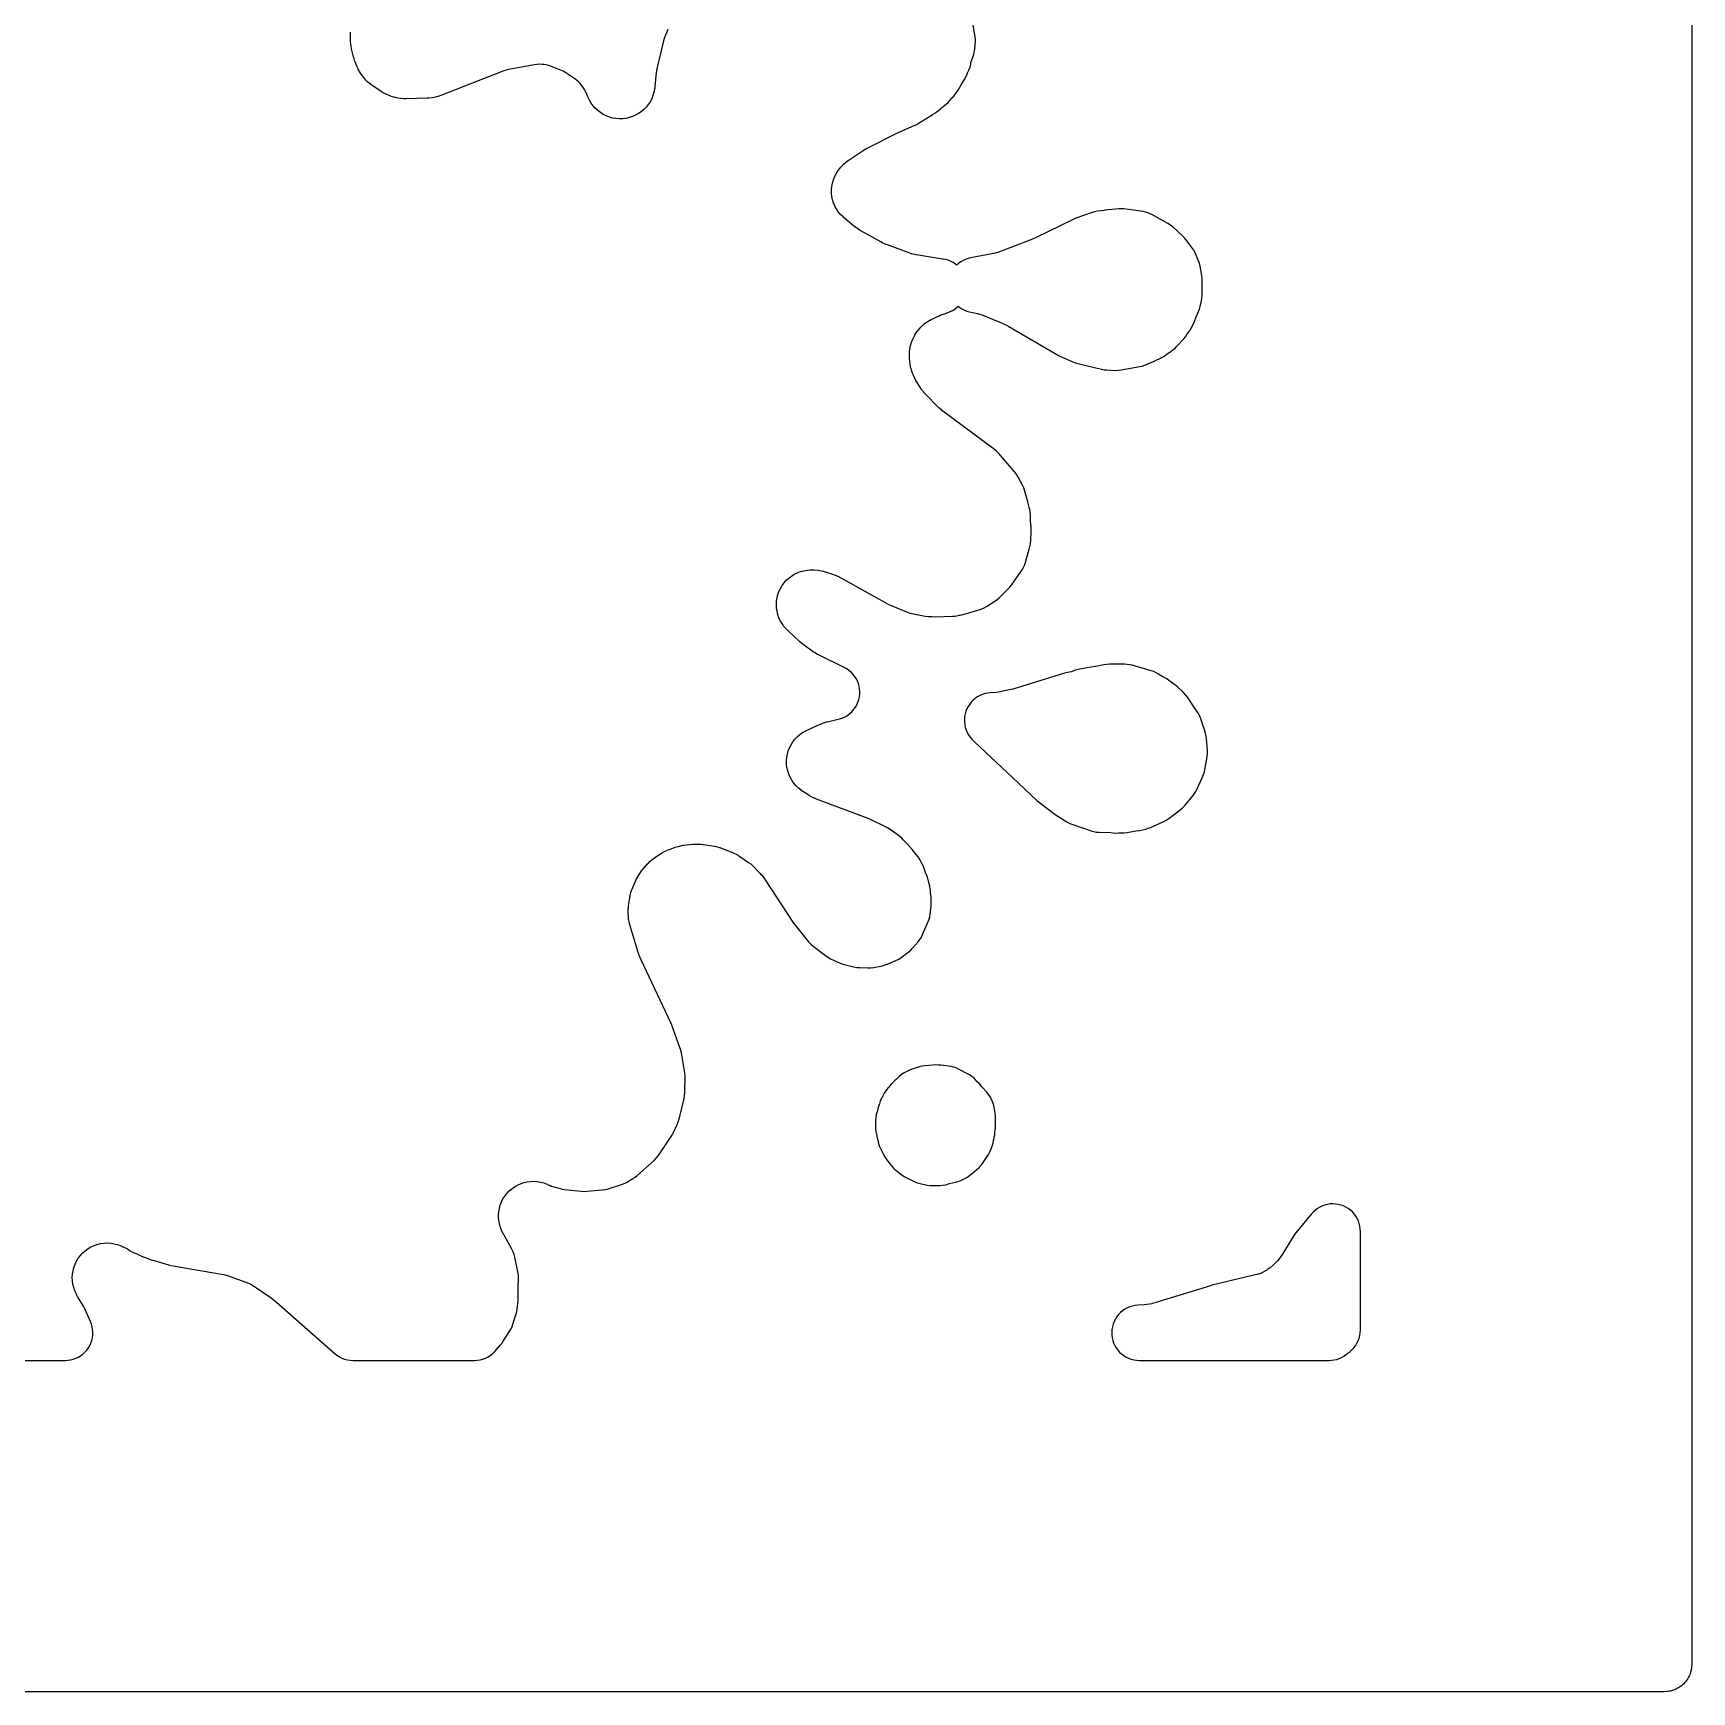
# Model space of a CAD drawing. Header units: millimetres. Extents: x 0 to 300, y 0 to 300.
# Drawn here: x 150 to 300.1, y -0.1 to 150 of the extents above; entities that cross this region are included whole.
import ezdxf

# ---------------------------------------------------------------- set-up
doc = ezdxf.new("R2010")
doc.units = ezdxf.units.MM
doc.layers.add('CUT', color=7, linetype='CONTINUOUS')

msp = doc.modelspace()

# ---------------------------------------------------------------- linework, layer by layer
at = {"layer": 'CUT'}
for points in [[(300.15, 297.0119), (300.15, 2.4114), (300.1405, 2.2186), (300.1348, 2.1042), (300.1156, 1.9747), (300.0988, 1.8619), (300.0907, 1.8295), (300.0845, 1.8049), (300.0834, 1.8004), (300.0668, 1.7343), (300.0392, 1.6243), (299.9946, 1.4997), (299.9566, 1.3937), (299.9565, 1.3935), (299.9246, 1.326), (299.9104, 1.2961), (299.8996, 1.2733), (299.8518, 1.1723), (299.7828, 1.0572), (299.7258, 0.9622), (299.6451, 0.8534), (299.5798, 0.7655), (299.5316, 0.7123), (299.5119, 0.6906), (299.4974, 0.6746), (299.4878, 0.664), (299.4152, 0.584), (299.3123, 0.4907), (299.2337, 0.4195), (299.1756, 0.3764), (299.1664, 0.3696), (299.157, 0.3626), (299.1201, 0.3353), (299.0369, 0.2736), (298.9127, 0.1992), (298.8268, 0.1477), (298.6914, 0.0837), (298.6053, 0.043), (298.457, -0.0101), (298.3747, -0.0395), (298.3087, -0.056), (298.2974, -0.0589), (298.2707, -0.0656), (298.2082, -0.0812), (298.137, -0.099), (297.935, -0.129), (297.8947, -0.135), (297.5886, -0.15), (297.0775, -0.15), (3, -0.15)], [(144.4889, 29.85), (152.7169, 29.85), (152.9, 29.85), (153.1479, 29.8623), (153.3934, 29.8992), (153.634, 29.9602), (153.8674, 30.0448), (154.0913, 30.1521), (154.3034, 30.2811), (154.5016, 30.4305), (154.6841, 30.5988), (154.849, 30.7843), (154.9947, 30.9853), (155.1197, 31.1998), (155.2228, 31.4256), (155.303, 31.6605), (155.3595, 31.9023), (155.3918, 32.1484), (155.3995, 32.3965), (155.3826, 32.6442), (155.3412, 32.8889), (155.2757, 33.1284), (155.1868, 33.3602), (154.6808, 34.5056), (154.545, 34.7695), (154.0224, 35.6518), (153.9323, 35.8129), (153.9169, 35.842), (153.7735, 36.1495), (153.671, 36.4415), (153.5976, 36.7422), (153.5541, 37.0486), (153.541, 37.3578), (153.5583, 37.6668), (153.6059, 37.9727), (153.6834, 38.2723), (153.7899, 38.5629), (153.9245, 38.8416), (154.0858, 39.1057), (154.2723, 39.3527), (154.4822, 39.5802), (154.7134, 39.7859), (154.9638, 39.9679), (155.2308, 40.1244), (155.5119, 40.2539), (155.8043, 40.3552), (156.1053, 40.4272), (156.4119, 40.4693), (156.7212, 40.481), (157.0302, 40.4623), (157.3357, 40.4133), (157.635, 40.3345), (157.953, 40.2163), (157.9876, 40.2014), (158.1301, 40.1368), (158.168, 40.1186), (158.2105, 40.0987), (158.4863, 39.9729), (158.5136, 39.9573), (158.5476, 39.94), (158.7935, 39.7769), (159.0041, 39.6515), (159.2259, 39.5474), (159.7096, 39.3488), (159.7579, 39.3242), (159.9676, 39.2293), (160.1729, 39.1585), (160.5417, 39.007), (160.7788, 38.9232), (160.9495, 38.8817), (162.2373, 38.515), (162.491, 38.4569), (167.0598, 37.6576), (167.2169, 37.6266), (167.2449, 37.6204), (167.5546, 37.5385), (167.5819, 37.53), (167.7339, 37.4792), (169.2458, 36.9374), (169.3963, 36.8798), (169.423, 36.8689), (169.6922, 36.7454), (169.8748, 36.6419), (170.0562, 36.5249), (170.0766, 36.5117), (170.123, 36.4817), (170.2274, 36.4143), (171.5447, 35.5094), (171.7311, 35.3728), (171.8547, 35.2761), (172.0323, 35.1282), (177.1238, 30.6155), (177.3089, 30.4665), (177.4959, 30.3301), (177.7158, 30.1868), (177.9494, 30.0673), (178.1943, 29.973), (178.4478, 29.9049), (178.7069, 29.8638), (178.969, 29.85), (179.067, 29.85), (179.1275, 29.85), (189.8923, 29.85), (189.9133, 29.85), (189.9399, 29.85), (190.1981, 29.8634), (190.4536, 29.9034), (190.7036, 29.9695), (190.9454, 30.0611), (191.1765, 30.1773), (191.3943, 30.3166), (191.5966, 30.4777), (191.7811, 30.6589), (192.1296, 31.0383), (192.2797, 31.2179), (192.3268, 31.2865), (192.4136, 31.3867), (192.557, 31.5901), (193.1545, 32.5342), (193.263, 32.7234), (193.3546, 32.9214), (193.4286, 33.1266), (193.7251, 34.0773), (193.7815, 34.2911), (193.8189, 34.5091), (193.8368, 34.7296), (193.8392, 34.7947), (193.8773, 34.9766), (193.9032, 35.1914), (193.9104, 35.4076), (193.9002, 36.4476), (193.9303, 37.2657), (193.9234, 37.5661), (193.8804, 37.8636), (193.6027, 39.2076), (193.5386, 39.4539), (193.4498, 39.6924), (193.3372, 39.9206), (192.6227, 41.2004), (192.59, 41.2611), (192.5767, 41.2838), (192.5598, 41.3135), (192.4859, 41.4538), (192.4666, 41.4918), (192.4646, 41.4959), (192.3302, 41.8035), (192.2355, 42.0948), (192.1696, 42.3938), (192.1331, 42.6979), (192.1263, 43.0041), (192.1493, 43.3095), (192.202, 43.6112), (192.2837, 43.9063), (192.3938, 44.1921), (192.5311, 44.4659), (192.6944, 44.725), (192.8822, 44.9669), (193.0926, 45.1895), (193.3236, 45.3905), (193.5731, 45.5681), (193.8387, 45.7206), (194.1178, 45.8466), (194.4079, 45.9448), (194.7062, 46.0143), (195.0098, 46.0545), (195.3159, 46.0649), (195.6215, 46.0455), (195.9238, 45.9965), (196.22, 45.9184), (196.5346, 45.8015), (196.5647, 45.7887), (196.7585, 45.7001), (196.7592, 45.7018), (196.9225, 45.6315), (197.1441, 45.5597), (197.6916, 45.4102), (197.8796, 45.3666), (198.0704, 45.3376), (199.6138, 45.1638), (199.8646, 45.1483), (200.1157, 45.158), (201.5374, 45.2848), (201.7997, 45.3223), (202.0566, 45.3874), (203.178, 45.7356), (203.4477, 45.8367), (203.704, 45.9682), (204.2749, 46.304), (204.4823, 46.4403), (204.6752, 46.5965), (206.201, 47.9628), (206.4124, 48.1764), (206.5967, 48.4137), (206.8831, 48.8324), (206.9407, 48.9011), (207.0744, 49.0755), (207.1923, 49.2611), (207.2768, 49.408), (207.7598, 50.114), (207.8684, 50.2877), (207.9624, 50.4697), (208.3028, 51.2001), (208.3979, 51.4344), (208.4688, 51.6771), (208.9199, 53.5724), (208.9683, 53.8396), (208.9875, 54.1106), (209.0112, 55.5681), (209.0033, 55.8113), (208.9718, 56.0527), (208.6757, 57.6935), (208.6307, 57.8949), (208.5692, 58.092), (207.8185, 60.1894), (207.7261, 60.4128), (205.033, 66.1268), (204.9287, 66.3701), (204.8638, 66.5375), (204.7769, 66.7875), (204.0398, 69.1768), (203.9823, 69.384), (203.9732, 69.4212), (203.8943, 69.8437), (203.8894, 69.8817), (203.8865, 69.9119), (203.8859, 69.9224), (203.8853, 69.9339), (203.8827, 69.9833), (203.8602, 70.4116), (203.8742, 70.7643), (203.8777, 70.8008), (203.9027, 71.0047), (204.0115, 71.7273), (204.0389, 71.8861), (204.0444, 71.9144), (204.1135, 72.2025), (204.207, 72.4836), (204.2173, 72.5106), (204.2779, 72.6599), (204.5474, 73.2846), (204.6002, 73.3994), (204.8526, 73.8489), (204.9729, 74.0264), (204.9918, 74.0516), (205.1009, 74.1904), (205.4612, 74.6272), (205.5765, 74.7605), (205.5976, 74.7838), (205.8263, 75.0133), (206.0755, 75.2202), (206.1006, 75.2392), (206.2438, 75.342), (206.7285, 75.6729), (206.865, 75.7619), (206.8898, 75.7773), (207.151, 75.9241), (207.4239, 76.0477), (207.451, 76.0586), (207.6035, 76.116), (208.1312, 76.3017), (208.3488, 76.3708), (208.3879, 76.382), (208.8335, 76.48), (208.8736, 76.4863), (209.1002, 76.5148), (209.7145, 76.5732), (209.9346, 76.5875), (209.9738, 76.589), (210.4144, 76.5789), (210.4535, 76.5757), (210.6726, 76.5512), (211.4559, 76.4404), (211.6687, 76.4041), (211.7064, 76.3965), (212.1239, 76.2874), (212.1605, 76.2755), (212.3638, 76.2031), (213.1543, 75.8957), (213.3463, 75.8149), (213.3801, 75.7995), (213.7492, 75.6064), (213.7811, 75.5874), (213.957, 75.4758), (214.7671, 74.9297), (214.9519, 74.7968), (214.984, 74.7722), (215.0543, 74.7112), (215.7935, 73.953), (215.9152, 73.822), (215.9364, 73.7981), (216.1074, 73.5854), (216.1168, 73.5723), (216.1977, 73.4544), (218.8411, 69.4395), (218.9874, 69.2396), (220.1964, 67.7487), (220.3964, 67.53), (220.6208, 67.3365), (221.7196, 66.4973), (221.9456, 66.3434), (222.1871, 66.2152), (223.0513, 65.8153), (223.2892, 65.7197), (223.5355, 65.649), (224.2965, 65.4722), (224.5497, 65.4269), (224.8062, 65.4079), (225.5702, 65.3908), (225.8334, 65.3987), (226.0944, 65.4343), (226.875, 65.5831), (227.1413, 65.6492), (227.3987, 65.7441), (228.0939, 66.0445), (228.3502, 66.1731), (228.59, 66.3303), (229.1819, 66.7686), (229.3919, 66.9426), (229.5816, 67.1384), (230.109, 67.7457), (230.2684, 67.9497), (230.4059, 68.169), (230.5199, 68.4015), (231.0284, 69.5899), (231.108, 69.8019), (231.168, 70.0204), (231.2081, 70.2433), (231.2714, 70.7184), (231.2929, 71.0078), (231.2808, 71.2978), (231.277, 71.3352), (231.2899, 71.5236), (231.2761, 71.8132), (231.2402, 72.1516), (231.2336, 72.333), (231.1956, 72.5966), (231.1803, 72.6568), (231.1631, 72.7676), (231.1052, 72.9932), (231.0862, 73.1199), (231.027, 73.3559), (230.9451, 73.585), (230.7669, 74.016), (230.6517, 74.3848), (230.5651, 74.6198), (230.4555, 74.845), (230.2701, 75.1817), (230.2606, 75.2014), (230.1155, 75.4345), (229.9457, 75.6503), (229.5568, 76.0922), (229.1141, 76.605), (229.0226, 76.6992), (228.7659, 76.9909), (228.6233, 77.1401), (228.4689, 77.277), (228.3037, 77.4007), (227.4844, 77.9629), (227.3248, 78.0637), (227.1581, 78.1522), (225.7966, 78.8106), (225.5888, 78.8997), (220.9205, 80.6566), (220.7276, 80.7354), (220.6936, 80.7504), (220.3225, 80.9395), (220.2903, 80.9582), (220.1132, 81.0679), (219.6865, 81.3488), (219.5368, 81.4527), (219.5106, 81.4719), (219.2501, 81.6822), (219.0323, 81.8963), (218.8362, 82.1305), (218.6638, 82.3826), (218.5166, 82.6502), (218.3961, 82.9308), (218.3034, 83.2219), (218.2393, 83.5205), (218.2046, 83.8239), (218.1994, 84.1293), (218.2239, 84.4338), (218.2778, 84.7344), (218.3606, 85.0284), (218.4715, 85.313), (218.6095, 85.5854), (218.7733, 85.8432), (218.9613, 86.0839), (219.1718, 86.3052), (219.4027, 86.5051), (219.652, 86.6816), (219.9427, 86.8476), (219.9717, 86.8624), (220.136, 86.941), (221.2477, 87.4399), (221.4228, 87.5132), (221.4544, 87.5255), (221.8144, 87.6451), (221.8471, 87.6541), (222.0312, 87.7001), (222.8739, 87.888), (223.1117, 87.9535), (223.3418, 88.0421), (223.5621, 88.1529), (223.7704, 88.2849), (223.9647, 88.4367), (224.1431, 88.607), (224.3038, 88.794), (224.4453, 88.9959), (224.5663, 89.2108), (224.6655, 89.4366), (224.742, 89.671), (224.795, 89.9118), (224.824, 90.1567), (224.8287, 90.4032), (224.8092, 90.6491), (224.7655, 90.8917), (224.6981, 91.129), (224.6077, 91.3584), (224.4951, 91.5778), (224.3615, 91.785), (224.2081, 91.9781), (224.0364, 92.1551), (223.8481, 92.3143), (223.645, 92.4542), (223.4292, 92.5734), (221.1616, 93.6836), (221.0319, 93.7503), (221.0089, 93.7627), (220.7577, 93.9109), (220.7357, 93.925), (220.6147, 94.0064), (219.9304, 94.4855), (219.7208, 94.6435), (219.5824, 94.7556), (219.3843, 94.9279), (218.3407, 95.9019), (218.2112, 96.0288), (218.1886, 96.052), (217.9681, 96.3018), (217.7899, 96.5481), (217.6362, 96.8104), (217.5087, 97.0864), (217.4083, 97.3733), (217.3362, 97.6687), (217.2928, 97.9696), (217.2788, 98.2732), (217.2941, 98.5768), (217.3387, 98.8776), (217.4121, 99.1726), (217.5136, 99.4591), (217.6424, 99.7345), (217.7971, 99.9962), (217.9763, 100.2417), (218.1785, 100.4688), (218.4016, 100.6753), (218.6436, 100.8593), (218.9022, 101.019), (219.1751, 101.1531), (219.4596, 101.2601), (219.7531, 101.3392), (220.0817, 101.3945), (220.1139, 101.3983), (220.2944, 101.4153), (220.3011, 101.4158), (220.4824, 101.424), (220.5148, 101.4247), (220.6524, 101.421), (220.6669, 101.42), (221.0905, 101.3806), (221.1999, 101.367), (221.4759, 101.3051), (221.5071, 101.2965), (221.6809, 101.2441), (222.4453, 100.9929), (222.6152, 100.9325), (222.6453, 100.921), (222.9754, 100.7761), (223.0043, 100.7617), (223.1638, 100.6775), (227.3931, 98.3128), (227.6566, 98.1851), (229.0503, 97.6079), (229.2989, 97.52), (229.5554, 97.4588), (230.7566, 97.2383), (231.0189, 97.2044), (231.2134, 97.1999), (231.3641, 97.1789), (231.6431, 97.1714), (233.2329, 97.2173), (233.4639, 97.2347), (233.6923, 97.2734), (233.8137, 97.2998), (233.8881, 97.3114), (234.0674, 97.355), (234.3789, 97.4228), (234.6308, 97.4916), (234.8717, 97.5853), (235.651, 97.8095), (235.8788, 97.887), (236.098, 97.9861), (236.3067, 98.1058), (237.0569, 98.5855), (237.2521, 98.7238), (237.4331, 98.8802), (238.2464, 99.6537), (238.4221, 99.8387), (238.578, 100.0407), (239.4445, 101.2903), (239.5836, 101.5155), (239.6981, 101.7542), (239.7868, 102.0037), (240.1705, 103.2968), (240.2262, 103.5224), (240.227, 103.5274), (240.2435, 103.5836), (240.2892, 103.8245), (240.311, 104.0686), (240.3471, 104.963), (240.3392, 105.2863), (240.2912, 105.8231), (240.295, 106.22), (240.287, 106.4453), (240.2587, 106.6689), (240.2104, 106.889), (240.1716, 107.0342), (240.1643, 107.0857), (240.099, 107.343), (240.0294, 107.5667), (239.7416, 108.6439), (239.6803, 108.8407), (239.6029, 109.0317), (239.5101, 109.2158), (239.1758, 109.8156), (239.0412, 110.0305), (238.8856, 110.2308), (238.8035, 110.326), (238.7328, 110.4106), (238.7017, 110.4441), (237.4136, 111.9384), (237.2235, 112.1359), (237.0129, 112.3115), (232.3488, 115.7836), (232.2342, 115.8723), (232.214, 115.8886), (231.9957, 116.079), (231.9768, 116.0968), (231.8734, 116.1982), (230.8113, 117.2796), (230.6722, 117.4292), (230.6481, 117.4566), (230.3954, 117.7773), (230.3744, 117.8071), (230.2615, 117.9774), (230.021, 118.3625), (229.9092, 118.5538), (229.8903, 118.5884), (229.7016, 118.9889), (229.687, 119.0255), (229.6107, 119.2335), (229.5233, 119.4955), (229.4728, 119.6593), (229.4644, 119.6888), (229.3924, 119.9954), (229.3487, 120.3074), (229.3458, 120.3379), (229.3337, 120.5088), (229.3263, 120.6639), (229.322, 120.847), (229.322, 120.8797), (229.3388, 121.216), (229.3883, 121.549), (229.3947, 121.5811), (229.4274, 121.7266), (229.4781, 121.9078), (229.4889, 121.9427), (229.6243, 122.3051), (229.7995, 122.6499), (229.8183, 122.6824), (229.9098, 122.8303), (230.0259, 122.9958), (230.0494, 123.0272), (230.3429, 123.3733), (230.3709, 123.4025), (230.5329, 123.5616), (230.5976, 123.6215), (230.7297, 123.738), (230.7538, 123.7582), (230.8298, 123.8164), (231.1001, 123.976), (231.1271, 123.9903), (231.2799, 124.067), (232.03, 124.4223), (232.178, 124.4886), (232.2047, 124.4998), (232.484, 124.6037), (232.5803, 124.6303), (232.8104, 124.706), (232.8849, 124.7388), (233.0177, 124.7898), (233.2403, 124.9018), (233.4506, 125.0354), (233.6466, 125.1893), (233.7347, 125.2739), (233.8745, 125.1635), (234.0792, 125.0321), (234.2957, 124.9211), (234.522, 124.8318), (234.7559, 124.7648), (234.9952, 124.7209), (235.2253, 124.6902), (235.4925, 124.6305), (235.7785, 124.5398), (235.806, 124.5298), (235.958, 124.4704), (237.7267, 123.7352), (237.95, 123.6337), (238.0992, 123.5599), (238.3153, 123.444), (242.8897, 120.7958), (243.1601, 120.6604), (244.1649, 120.2312), (244.3572, 120.1582), (244.5548, 120.1013), (246.7003, 119.5782), (246.9383, 119.5323), (247.1797, 119.5096), (247.9384, 119.4754), (248.2156, 119.4783), (248.4908, 119.5118), (250.1752, 119.8127), (250.404, 119.8648), (250.627, 119.9381), (250.8421, 120.032), (251.0349, 120.1272), (251.1346, 120.1675), (252.0662, 120.5891), (252.2926, 120.7058), (252.5059, 120.8449), (252.66, 120.9569), (252.8344, 121.0822), (252.8543, 121.0982), (253.1748, 121.3312), (253.3681, 121.4871), (253.545, 121.6613), (254.1633, 122.3339), (254.3148, 122.5152), (254.4485, 122.7101), (254.5248, 122.8333), (254.6638, 123.0127), (254.796, 123.2239), (254.9065, 123.4472), (254.9108, 123.457), (254.9169, 123.4669), (255.0366, 123.6835), (255.1342, 123.9109), (255.2907, 124.3314), (255.4916, 124.7939), (255.5776, 125.0216), (255.6411, 125.2565), (255.7545, 125.7758), (255.7957, 126.0239), (255.8119, 126.2748), (255.8148, 126.4874), (255.817, 126.5043), (255.8247, 126.7636), (255.8209, 126.93), (255.8299, 127.5853), (255.8218, 127.8238), (255.7911, 128.0604), (255.6414, 128.8961), (255.5727, 129.1819), (255.4709, 129.4577), (255.189, 130.102), (255.0577, 130.3602), (254.8975, 130.6015), (254.3566, 131.3214), (254.2078, 131.5013), (254.0428, 131.6666), (253.1923, 132.4426), (252.966, 132.6261), (252.7199, 132.782), (251.3215, 133.5575), (251.1235, 133.6562), (250.9175, 133.7369), (250.7052, 133.7991), (250.4883, 133.8423), (248.9408, 134.0799), (248.7253, 134.1035), (248.5086, 134.1083), (248.2923, 134.0943), (247.6637, 134.0262), (247.3153, 134.0042), (247.0277, 133.9691), (246.9399, 133.9479), (246.358, 133.8849), (246.0619, 133.8346), (245.7739, 133.7493), (244.3945, 133.2484), (244.1519, 133.1456), (240.7271, 131.4754), (240.5768, 131.4062), (240.4737, 131.3614), (240.3205, 131.2989), (237.49, 130.2158), (237.3312, 130.1591), (237.3025, 130.1496), (236.978, 130.0578), (236.9487, 130.0509), (236.7836, 130.0161), (234.865, 129.656), (234.6284, 129.5995), (234.3983, 129.5203), (234.1771, 129.4191), (233.9667, 129.2969), (233.7692, 129.1549), (233.5956, 129.0023), (233.4819, 129.0945), (233.2737, 129.2313), (233.0529, 129.3467), (232.8216, 129.4396), (232.5823, 129.509), (232.3372, 129.5542), (232.3232, 129.5561), (230.1303, 129.8919), (229.9475, 129.9246), (229.915, 129.9312), (229.5555, 130.0234), (229.5238, 130.0332), (229.3478, 130.0926), (227.3378, 130.8265), (227.1968, 130.8812), (227.1717, 130.8915), (226.897, 131.0177), (226.8729, 131.03), (226.7395, 131.1014), (224.8707, 132.1501), (224.7258, 132.2358), (224.7002, 132.2517), (224.4227, 132.442), (224.3987, 132.4601), (224.2666, 132.5645), (223.474, 133.2198), (223.337, 133.3389), (223.3131, 133.3607), (223.0777, 133.5971), (222.8849, 133.8326), (222.7157, 134.0856), (222.5718, 134.3537), (222.4545, 134.6345), (222.3648, 134.9254), (222.3037, 135.2235), (222.2717, 135.5262), (222.2691, 135.8305), (222.2959, 136.1337), (222.3519, 136.4328), (222.4366, 136.7251), (222.5491, 137.0079), (222.6884, 137.2785), (222.8691, 137.5589), (222.8879, 137.5853), (222.9971, 137.7303), (223.1217, 137.8798), (223.1446, 137.9059), (223.3943, 138.1619), (223.6692, 138.3907), (223.697, 138.4115), (223.8559, 138.5239), (225.0518, 139.3251), (225.2404, 139.4435), (225.3708, 139.52), (225.5662, 139.627), (228.1787, 140.9587), (229.7533, 141.6304), (229.9342, 141.7164), (230.1077, 141.8165), (231.1361, 142.4663), (231.2035, 142.5006), (231.4215, 142.626), (231.6259, 142.7726), (231.645, 142.7879), (231.7435, 142.8501), (231.9514, 142.9968), (232.1434, 143.1639), (232.2687, 143.2847), (232.641, 143.5814), (232.8199, 143.7383), (232.9829, 143.9115), (233.1288, 144.0994), (233.1608, 144.1449), (233.2697, 144.25), (233.439, 144.4302), (233.5897, 144.6263), (233.7202, 144.8363), (233.9975, 145.3358), (234.1972, 145.6199), (234.322, 145.8165), (234.428, 146.0238), (234.5143, 146.2401), (234.5388, 146.3108), (234.5919, 146.4065), (234.7145, 146.66), (234.8078, 146.9257), (234.8706, 147.2002), (234.8941, 147.3383), (235.1151, 147.9773), (235.195, 148.2617), (235.2408, 148.5536), (235.2851, 149.0117), (235.2966, 149.2239), (235.29, 149.4364), (235.2654, 149.6475), (235.0599, 150.9316)], [(207.4407, 150.3182), (207.1271, 149.5191), (207.0189, 149.1704), (206.4596, 146.7581), (206.4063, 146.4317), (206.2865, 145.1793), (206.2648, 144.9991), (206.2601, 144.967), (206.1964, 144.6395), (206.1096, 144.3477), (205.995, 144.0657), (205.8537, 143.796), (205.687, 143.5413), (205.4964, 143.3039), (205.2838, 143.0861), (205.0511, 142.8898), (204.8005, 142.717), (204.5343, 142.5691), (204.2552, 142.4478), (203.9656, 142.3539), (203.6683, 142.2885), (203.366, 142.2522), (203.0617, 142.2452), (202.7581, 142.2677), (202.4581, 142.3195), (202.1645, 142.4), (201.8801, 142.5085), (201.6075, 142.644), (201.3493, 142.8053), (201.1079, 142.9907), (200.8855, 143.1986), (200.6843, 143.4271), (200.5062, 143.6739), (200.3527, 143.9368), (200.2131, 144.2399), (200.201, 144.2699), (200.1541, 144.3949), (200.082, 144.5672), (199.9972, 144.7337), (199.8961, 144.915), (199.7603, 145.1318), (199.603, 145.3336), (199.5067, 145.445), (199.358, 145.6025), (199.1963, 145.7465), (199.0227, 145.876), (198.2271, 146.4175), (197.9672, 146.5723), (197.6905, 146.6946), (196.8416, 147.0097), (196.6427, 147.0742), (196.439, 147.1219), (196.2321, 147.1524), (196.0656, 147.1698), (195.8275, 147.1834), (195.5891, 147.1741), (195.3528, 147.1422), (193.0554, 146.7197), (192.8226, 146.6652), (192.596, 146.5888), (186.8923, 144.355), (186.7376, 144.2983), (186.7097, 144.2888), (186.419, 144.2035), (186.148, 144.1492), (185.8469, 144.1161), (185.8175, 144.1142), (185.6529, 144.107), (183.7602, 144.0659), (183.5824, 144.0662), (183.5506, 144.0671), (183.2246, 144.0909), (182.9023, 144.1456), (182.8713, 144.1524), (182.6985, 144.1945), (182.6055, 144.2195), (182.4045, 144.2797), (182.369, 144.2914), (182.0102, 144.4326), (181.6695, 144.6129), (181.6374, 144.6322), (181.4609, 144.7456), (180.6948, 145.2681), (180.5631, 145.3622), (180.5399, 145.3795), (180.3096, 145.5676), (180.1151, 145.7568), (179.9205, 145.9817), (179.9025, 146.0044), (179.8048, 146.1333), (179.7716, 146.1791), (179.655, 146.3497), (179.6351, 146.3807), (179.431, 146.7398), (179.4146, 146.7727), (179.3277, 146.9602), (179.2011, 147.2541), (179.1349, 147.4184), (179.1238, 147.448), (179.0151, 147.7851), (179.0068, 147.8156), (178.9645, 147.9876), (178.8311, 148.5908), (178.7852, 148.8371), (178.7597, 149.0052), (178.7304, 149.2541), (178.7209, 149.3667), (178.7138, 150.0922)]]:
    msp.add_lwpolyline(points, dxfattribs=at)
for points in [[(235.7112, 90.0439), (235.4954, 89.9261), (235.2921, 89.7877), (235.1035, 89.63), (234.9313, 89.4546), (234.7771, 89.2631), (234.6425, 89.0573), (234.5287, 88.8393), (234.4369, 88.6112), (234.368, 88.3752), (234.3226, 88.1336), (234.3011, 87.8887), (234.3038, 87.6428), (234.3306, 87.3984), (234.3813, 87.1578), (234.4554, 86.9234), (234.5522, 86.6973), (234.6707, 86.4819), (234.8098, 86.2792), (234.9681, 86.0911), (235.1442, 85.9194), (235.2255, 85.8476), (238.6649, 82.6309), (240.8558, 80.5414), (241.0901, 80.3439), (242.4088, 79.3639), (242.4589, 79.3217), (242.6041, 79.2082), (242.7573, 79.1058), (243.5843, 78.5956), (243.8357, 78.4597), (244.1009, 78.3534), (245.7838, 77.7883), (246.0177, 77.7222), (246.2569, 77.6791), (246.4991, 77.6595), (247.5427, 77.6259), (247.7744, 77.5953), (248.0189, 77.5871), (248.2603, 77.6027), (248.4907, 77.5953), (248.7569, 77.6009), (249.021, 77.6348), (249.8121, 77.7795), (250.1913, 77.8227), (250.4552, 77.8672), (250.7128, 77.9397), (250.804, 77.9762), (250.857, 77.9893), (251.1402, 78.0968), (252.3639, 78.6482), (252.6129, 78.7777), (252.8458, 78.9342), (252.9699, 79.0282), (253.0366, 79.0744), (253.0725, 79.1058), (253.832, 79.6809), (254.0555, 79.8717), (254.255, 80.0874), (255.0021, 80.9971), (255.1276, 81.1636), (255.2388, 81.3401), (255.3349, 81.5252), (255.8384, 82.6023), (255.9472, 82.8763), (256.0231, 83.1611), (256.2552, 84.299), (256.2909, 84.5274), (256.3054, 84.7581), (256.2985, 84.9892), (256.209, 86.1597), (256.1684, 86.4563), (256.0926, 86.7458), (255.7045, 87.9335), (255.6117, 88.1748), (255.4944, 88.4051), (255.3539, 88.6221), (255.0697, 89.0151), (254.524, 89.8498), (254.3481, 90.087), (254.1454, 90.3017), (253.6492, 90.769), (253.437, 90.9477), (252.8167, 91.4137), (252.6303, 91.541), (252.4332, 91.651), (252.261, 91.7371), (251.8803, 91.9822), (251.6667, 92.1053), (251.4419, 92.2067), (251.2083, 92.2855), (249.4788, 92.7753), (249.2568, 92.8274), (249.031, 92.859), (248.8033, 92.8699), (247.4343, 92.8731), (247.1712, 92.8598), (246.911, 92.8189), (246.1972, 92.6679), (246.1514, 92.6618), (244.7136, 92.4124), (244.364, 92.3254), (243.9701, 92.1966), (243.4827, 92.0934), (243.2583, 92.035), (238.6812, 90.6125), (237.6667, 90.4126), (237.6402, 90.4074), (237.5346, 90.3866), (237.1945, 90.3196), (236.6575, 90.2891), (236.413, 90.2631), (236.1722, 90.2132), (235.9375, 90.1399)], [(226.2474, 51.109), (226.2559, 50.8349), (226.2944, 50.5634), (226.3243, 50.4126), (226.3297, 50.3613), (226.3837, 50.1061), (226.3871, 50.0957), (226.4488, 49.7846), (226.5221, 49.5022), (226.6279, 49.2302), (226.9401, 48.5481), (227.0824, 48.2812), (227.2559, 48.0334), (227.7099, 47.4619), (227.9102, 47.2387), (228.1358, 47.0412), (228.6394, 46.6508), (228.8571, 46.4999), (229.0895, 46.3728), (229.7598, 46.0511), (230.0267, 45.9415), (230.3045, 45.8634), (230.9184, 45.7284), (231.2118, 45.682), (231.5086, 45.6707), (232.0866, 45.683), (232.3534, 45.703), (232.6166, 45.7514), (232.8731, 45.8277), (232.9432, 45.8527), (233.5008, 45.9784), (233.7055, 46.0338), (233.9048, 46.1063), (234.0973, 46.1955), (234.3353, 46.3183), (234.5658, 46.4532), (234.7805, 46.612), (234.99, 46.785), (235.4375, 47.1463), (235.625, 47.314), (235.6633, 47.3559), (235.6799, 47.3711), (235.7894, 47.4939), (235.7947, 47.4997), (235.7954, 47.5006), (235.849, 47.5608), (235.998, 47.7667), (236.4708, 48.4953), (236.611, 48.7407), (236.7226, 49.0003), (236.8168, 49.2588), (236.8925, 49.5053), (236.9424, 49.7582), (236.9559, 49.8524), (237.0089, 50.0522), (237.0463, 50.269), (237.0646, 50.4883), (237.0709, 50.6505), (237.1054, 50.8896), (237.128, 51.1252), (237.1282, 51.3619), (237.1061, 51.5975), (237.1055, 51.6018), (237.1082, 51.6343), (237.1155, 51.9333), (237.0869, 52.2309), (237.0235, 52.6359), (236.9596, 52.9285), (236.861, 53.2114), (236.7768, 53.4133), (236.6535, 53.6676), (236.5023, 53.9062), (236.3251, 54.1263), (235.934, 54.5596), (235.8552, 54.6669), (235.6595, 54.9017), (235.4366, 55.1108), (235.4356, 55.1117), (235.3266, 55.2325), (235.1702, 55.3909), (235.0005, 55.5347), (234.8185, 55.6629), (234.626, 55.7744), (233.7589, 56.2261), (233.5429, 56.3259), (233.3185, 56.4046), (233.0876, 56.4617), (232.8523, 56.4966), (232.4067, 56.5411), (232.3638, 56.5493), (232.1591, 56.5714), (232.0857, 56.5732), (231.912, 56.5905), (231.6737, 56.6029), (231.4352, 56.5925), (230.7138, 56.5263), (230.4574, 56.4893), (230.2062, 56.426), (229.6494, 56.2545), (229.3936, 56.1602), (229.1496, 56.0385), (228.8009, 55.8403), (228.5898, 55.7059), (228.3933, 55.5511), (228.2132, 55.3774), (228.1253, 55.2837), (228.0352, 55.2188), (227.8479, 55.0532), (227.6782, 54.8698), (227.5276, 54.6703), (227.4796, 54.5996), (227.4537, 54.5677), (227.3511, 54.4584), (227.1805, 54.256), (227.0322, 54.0367), (226.9079, 53.8029), (226.8446, 53.6456), (226.8036, 53.5775), (226.6885, 53.3273), (226.6016, 53.0659), (226.5652, 52.9324), (226.5275, 52.8377), (226.4627, 52.6178), (226.4289, 52.446), (226.3927, 52.3405), (226.3227, 52.0955), (226.2779, 51.8447), (226.2588, 51.5907)], [(249.0385, 34.5961), (248.8207, 34.4759), (248.616, 34.3347), (248.4264, 34.1738), (248.2536, 33.9949), (248.0995, 33.7998), (247.9655, 33.5902), (247.8531, 33.3684), (247.7632, 33.1365), (247.6968, 32.8969), (247.6545, 32.6518), (247.6368, 32.4037), (247.6438, 32.1551), (247.6755, 31.9085), (247.7316, 31.6662), (247.8114, 31.4307), (247.9142, 31.2042), (248.0391, 30.9891), (248.1847, 30.7875), (248.3496, 30.6013), (248.5321, 30.4325), (248.7306, 30.2826), (248.9429, 30.1532), (249.1671, 30.0455), (249.4009, 29.9606), (249.6419, 29.8994), (249.8878, 29.8624), (250.1362, 29.85), (267.3065, 29.85), (267.5411, 29.861), (267.7736, 29.894), (268.0019, 29.9487), (268.2241, 30.0245), (268.4383, 30.1209), (268.6424, 30.2369), (268.8348, 30.3715), (269.1783, 30.6369), (269.3708, 30.8018), (269.5456, 30.9854), (269.701, 31.1858), (269.8352, 31.4009), (269.947, 31.6284), (270.0351, 31.8661), (270.0987, 32.1115), (270.1371, 32.3621), (270.15, 32.6153), (270.15, 41.5226), (270.138, 41.7672), (270.1022, 42.0094), (270.0428, 42.2469), (269.9605, 42.4775), (269.856, 42.6989), (269.7304, 42.909), (269.5848, 43.1059), (269.4206, 43.2875), (269.2395, 43.4523), (269.0431, 43.5985), (268.8334, 43.7248), (268.6123, 43.83), (268.382, 43.9131), (268.1447, 43.9732), (267.9026, 44.0098), (267.6581, 44.0226), (267.4135, 44.0114), (267.1712, 43.9764), (266.9335, 43.9178), (266.7027, 43.8362), (266.4809, 43.7324), (266.2704, 43.6075), (266.073, 43.4625), (265.8909, 43.299), (265.7255, 43.1184), (264.2944, 41.3924), (264.1814, 41.2454), (264.0797, 41.0905), (263.1394, 39.536), (263.0377, 39.3769), (263.0186, 39.3487), (262.7906, 39.0457), (262.7689, 39.0197), (262.6437, 38.8772), (262.4718, 38.6911), (262.3141, 38.5305), (262.2852, 38.5028), (261.9426, 38.2115), (261.9106, 38.1874), (261.7481, 38.0728), (261.6332, 38.0001), (261.609, 37.9856), (261.3441, 37.8419), (261.0918, 37.7323), (260.8059, 37.6369), (260.7777, 37.6288), (260.6191, 37.5872), (256.7436, 36.6603), (256.7131, 36.6528), (256.7076, 36.6514), (256.5801, 36.6156), (251.5381, 35.0543), (251.318, 34.9934), (251.2785, 34.9837), (250.829, 34.9027), (250.7886, 34.8979), (250.5609, 34.878), (249.995, 34.846), (249.7477, 34.8196), (249.5043, 34.7688), (249.2671, 34.694)]]:
    msp.add_lwpolyline(points, close=True, dxfattribs=at)

doc.saveas('drawing.dxf')
